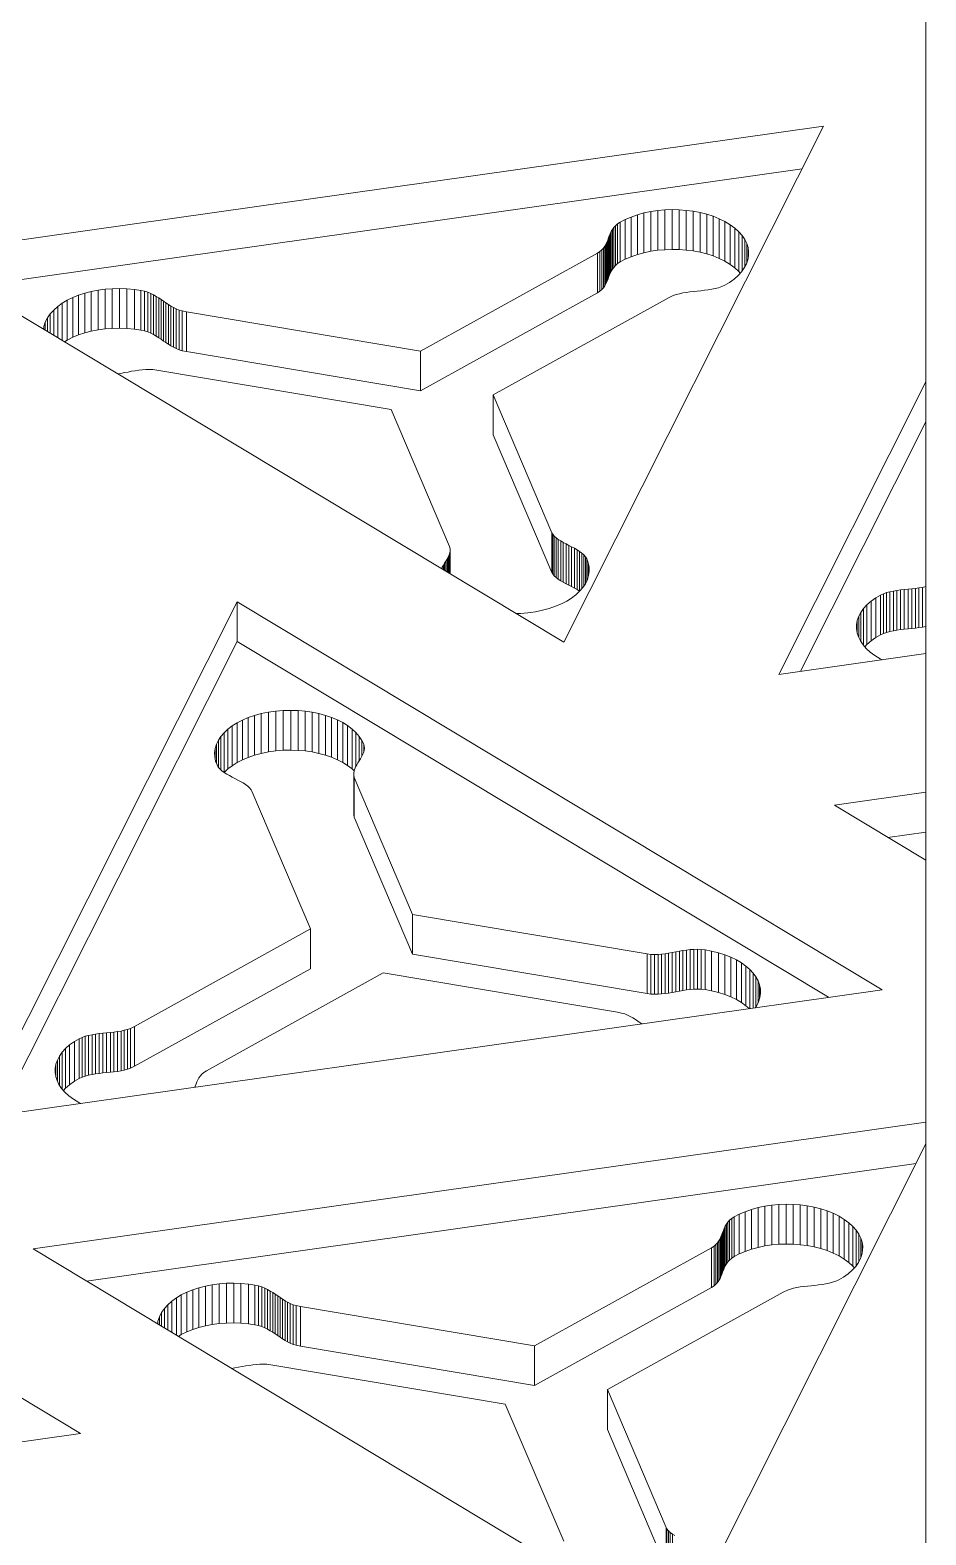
# Model space of a CAD drawing. Header units: inches. Extents: x 4 to 26.1, y 6.7 to 41.9.
# Drawn here: x 15.877 to 17.027, y 18.866 to 20.799 of the extents above; entities that cross this region are included whole.
import ezdxf

# ---------------------------------------------------------------- set-up
doc = ezdxf.new("R2010")
doc.units = ezdxf.units.IN
doc.header["$MEASUREMENT"] = 0
doc.layers.add('rails', color=7, linetype='Continuous', lineweight=35, true_color=0xd4d4d4)

# ---------------------------------------------------------------- blocks, each defined once
blk = doc.blocks.new('A$C382235AA')
at = {"color": 0, "linetype": 'Continuous', "lineweight": 0, "extrusion": (-4.89431e-17, 0.816497, 0.57735)}
for p, q in [((-8.794, 6.7014), (-8.794, 20.992)), ((-10.0868, 14.7762), (-8.9254, 14.9409)), ((-8.9254, 14.9409), (-9.2589, 14.2779)), ((-8.9531, 14.886), (-10.0182, 14.7349)), ((-9.1867, 14.8174), (-9.1803, 14.8207)), ((-9.1803, 14.8207), (-9.1726, 14.824)), ((-9.1803, 14.7697), (-9.1803, 14.8207)), ((-9.1726, 14.824), (-9.1644, 14.8268)), ((-9.1726, 14.773), (-9.1726, 14.824)), ((-9.1644, 14.8268), (-9.156, 14.8292)), ((-9.1644, 14.7758), (-9.1644, 14.8268)), ((-9.156, 14.8292), (-9.1472, 14.831)), ((-9.156, 14.7781), (-9.156, 14.8292)), ((-9.1472, 14.831), (-9.1383, 14.8323)), ((-9.1472, 14.78), (-9.1472, 14.831)), ((-9.1383, 14.8323), (-9.1292, 14.8331)), ((-9.1383, 14.7813), (-9.1383, 14.8323)), ((-9.1292, 14.8331), (-9.12, 14.8335)), ((-9.1292, 14.7821), (-9.1292, 14.8331)), ((-9.12, 14.7824), (-9.12, 14.8335)), ((-9.12, 14.8335), (-9.1109, 14.8333)), ((-9.1109, 14.7823), (-9.1109, 14.8333)), ((-9.1109, 14.8333), (-9.1018, 14.8326)), ((-9.1018, 14.7816), (-9.1018, 14.8326)), ((-9.1018, 14.8326), (-9.0928, 14.8315)), ((-9.0928, 14.7804), (-9.0928, 14.8315)), ((-9.0928, 14.8315), (-9.084, 14.8298)), ((-9.084, 14.7788), (-9.084, 14.8298)), ((-9.084, 14.8298), (-9.0755, 14.8276)), ((-9.0755, 14.7766), (-9.0755, 14.8276)), ((-9.0755, 14.8276), (-9.0673, 14.825)), ((-9.0673, 14.774), (-9.0673, 14.825)), ((-9.0673, 14.825), (-9.0594, 14.8219)), ((-9.0594, 14.7708), (-9.0594, 14.8219)), ((-9.0594, 14.8219), (-9.0521, 14.8182)), ((-9.2005, 14.7999), (-9.1994, 14.8026)), ((-9.1994, 14.8026), (-9.1981, 14.8053)), ((-9.1994, 14.7516), (-9.1994, 14.8026)), ((-9.1981, 14.8053), (-9.1966, 14.8079)), ((-9.1981, 14.7543), (-9.1981, 14.8053)), ((-9.1966, 14.8079), (-9.1947, 14.8105)), ((-9.1966, 14.7569), (-9.1966, 14.8079)), ((-9.1947, 14.8105), (-9.1925, 14.8129)), ((-9.1947, 14.7594), (-9.1947, 14.8105)), ((-9.1925, 14.8129), (-9.1899, 14.8152)), ((-9.1925, 14.7619), (-9.1925, 14.8129)), ((-9.1899, 14.8152), (-9.1867, 14.8174)), ((-9.1899, 14.7642), (-9.1899, 14.8152)), ((-9.1867, 14.7663), (-9.1867, 14.8174)), ((-9.0521, 14.7672), (-9.0521, 14.8182)), ((-9.0521, 14.8182), (-9.0453, 14.8141)), ((-9.0453, 14.7631), (-9.0453, 14.8141)), ((-9.0453, 14.8141), (-9.0393, 14.8097)), ((-9.0393, 14.7587), (-9.0393, 14.8097)), ((-9.0393, 14.8097), (-9.0342, 14.8051)), ((-9.0342, 14.7541), (-9.0342, 14.8051)), ((-9.0342, 14.8051), (-9.03, 14.8002)), ((-9.2101, 14.7819), (-9.208, 14.7842)), ((-9.208, 14.7842), (-9.2063, 14.7866)), ((-9.208, 14.7332), (-9.208, 14.7842)), ((-9.2063, 14.7866), (-9.2048, 14.7892)), ((-9.2063, 14.7356), (-9.2063, 14.7866)), ((-9.2048, 14.7892), (-9.2036, 14.7918)), ((-9.2048, 14.7382), (-9.2048, 14.7892)), ((-9.2036, 14.7918), (-9.2025, 14.7945)), ((-9.2036, 14.7408), (-9.2036, 14.7918)), ((-9.2025, 14.7945), (-9.2015, 14.7972)), ((-9.2025, 14.7435), (-9.2025, 14.7945)), ((-9.2015, 14.7972), (-9.2005, 14.7999)), ((-9.2015, 14.7462), (-9.2015, 14.7972)), ((-9.2005, 14.7489), (-9.2005, 14.7999)), ((-9.1292, 14.7821), (-9.1383, 14.7813)), ((-9.12, 14.7824), (-9.1292, 14.7821)), ((-9.1109, 14.7823), (-9.12, 14.7824)), ((-9.1018, 14.7816), (-9.1109, 14.7823)), ((-9.03, 14.7548), (-9.03, 14.8002)), ((-9.03, 14.8002), (-9.0266, 14.7952)), ((-9.0266, 14.7598), (-9.0266, 14.7952)), ((-9.0266, 14.7952), (-9.0241, 14.7901)), ((-9.0241, 14.765), (-9.0241, 14.7901)), ((-9.0241, 14.7901), (-9.0224, 14.7849)), ((-9.0224, 14.7704), (-9.0224, 14.7849)), ((-9.0224, 14.7849), (-9.0217, 14.7796)), ((-9.2589, 14.2779), (-10.0868, 14.7762)), ((-9.4428, 14.6519), (-9.2158, 14.7776)), ((-9.2158, 14.7776), (-9.2126, 14.7797)), ((-9.2158, 14.7265), (-9.2158, 14.7776)), ((-9.2126, 14.7797), (-9.2101, 14.7819)), ((-9.2126, 14.7287), (-9.2126, 14.7797)), ((-9.2101, 14.7308), (-9.2101, 14.7819)), ((-9.1899, 14.7642), (-9.1925, 14.7619)), ((-9.1867, 14.7663), (-9.1899, 14.7642)), ((-9.1803, 14.7697), (-9.1867, 14.7663)), ((-9.1726, 14.773), (-9.1803, 14.7697)), ((-9.1644, 14.7758), (-9.1726, 14.773)), ((-9.156, 14.7781), (-9.1644, 14.7758)), ((-9.1472, 14.78), (-9.156, 14.7781)), ((-9.1383, 14.7813), (-9.1472, 14.78)), ((-9.0928, 14.7804), (-9.1018, 14.7816)), ((-9.084, 14.7788), (-9.0928, 14.7804)), ((-9.0755, 14.7766), (-9.084, 14.7788)), ((-9.0673, 14.774), (-9.0755, 14.7766)), ((-9.0594, 14.7708), (-9.0673, 14.774)), ((-9.0521, 14.7672), (-9.0594, 14.7708)), ((-9.0453, 14.7631), (-9.0521, 14.7672)), ((-9.0393, 14.7587), (-9.0453, 14.7631)), ((-9.0245, 14.7638), (-9.0272, 14.7587)), ((-9.0227, 14.769), (-9.0245, 14.7638)), ((-9.0217, 14.7743), (-9.0227, 14.769)), ((-9.0217, 14.7796), (-9.0217, 14.7743)), ((-9.2025, 14.7435), (-9.2036, 14.7408)), ((-9.2015, 14.7462), (-9.2025, 14.7435)), ((-9.2005, 14.7489), (-9.2015, 14.7462)), ((-9.1994, 14.7516), (-9.2005, 14.7489)), ((-9.1981, 14.7543), (-9.1994, 14.7516)), ((-9.1966, 14.7569), (-9.1981, 14.7543)), ((-9.1947, 14.7594), (-9.1966, 14.7569)), ((-9.1925, 14.7619), (-9.1947, 14.7594)), ((-9.0403, 14.7444), (-9.0463, 14.7401)), ((-9.035, 14.749), (-9.0403, 14.7444)), ((-9.0342, 14.7541), (-9.0393, 14.7587)), ((-9.0307, 14.7537), (-9.035, 14.749)), ((-9.0323, 14.7519), (-9.0342, 14.7541)), ((-9.0272, 14.7587), (-9.0307, 14.7537)), ((-9.8819, 14.7236), (-9.8739, 14.7262)), ((-9.8739, 14.7262), (-9.8656, 14.7284)), ((-9.8739, 14.6752), (-9.8739, 14.7262)), ((-9.8656, 14.7284), (-9.8569, 14.7301)), ((-9.8656, 14.6774), (-9.8656, 14.7284)), ((-9.8569, 14.7301), (-9.8479, 14.7313)), ((-9.8569, 14.6791), (-9.8569, 14.7301)), ((-9.8479, 14.7313), (-9.8387, 14.732)), ((-9.8479, 14.6803), (-9.8479, 14.7313)), ((-9.8387, 14.732), (-9.8293, 14.7323)), ((-9.8387, 14.681), (-9.8387, 14.732)), ((-9.8293, 14.6812), (-9.8293, 14.7323)), ((-9.8293, 14.7323), (-9.8198, 14.7319)), ((-9.8198, 14.6809), (-9.8198, 14.7319)), ((-9.8198, 14.7319), (-9.8103, 14.731)), ((-9.8103, 14.68), (-9.8103, 14.731)), ((-9.8103, 14.731), (-9.802, 14.7298)), ((-9.802, 14.6788), (-9.802, 14.7298)), ((-9.802, 14.7298), (-9.7974, 14.7288)), ((-9.7974, 14.6777), (-9.7974, 14.7288)), ((-9.7974, 14.7288), (-9.7932, 14.7274)), ((-9.7932, 14.6764), (-9.7932, 14.7274)), ((-9.7932, 14.7274), (-9.7893, 14.7258)), ((-9.7893, 14.6748), (-9.7893, 14.7258)), ((-9.7893, 14.7258), (-9.7857, 14.7241)), ((-9.7857, 14.673), (-9.7857, 14.7241)), ((-9.7857, 14.7241), (-9.7823, 14.7221)), ((-9.2158, 14.7265), (-9.4428, 14.6008)), ((-9.2126, 14.7287), (-9.2158, 14.7265)), ((-9.2101, 14.7308), (-9.2126, 14.7287)), ((-9.208, 14.7332), (-9.2101, 14.7308)), ((-9.2063, 14.7356), (-9.208, 14.7332)), ((-9.2048, 14.7382), (-9.2063, 14.7356)), ((-9.2036, 14.7408), (-9.2048, 14.7382)), ((-9.1146, 14.7245), (-9.1184, 14.7231)), ((-9.1105, 14.7256), (-9.1146, 14.7245)), ((-9.1062, 14.7265), (-9.1105, 14.7256)), ((-9.1018, 14.7273), (-9.1062, 14.7265)), ((-9.0972, 14.7279), (-9.1018, 14.7273)), ((-9.0925, 14.7284), (-9.0972, 14.7279)), ((-9.0878, 14.7289), (-9.0925, 14.7284)), ((-9.083, 14.7293), (-9.0878, 14.7289)), ((-9.0783, 14.7299), (-9.083, 14.7293)), ((-9.0736, 14.7305), (-9.0783, 14.7299)), ((-9.069, 14.7312), (-9.0736, 14.7305)), ((-9.0646, 14.7322), (-9.069, 14.7312)), ((-9.0603, 14.7333), (-9.0646, 14.7322)), ((-9.0562, 14.7348), (-9.0603, 14.7333)), ((-9.0524, 14.7365), (-9.0562, 14.7348)), ((-9.0463, 14.7401), (-9.0524, 14.7365)), ((-9.9139, 14.7046), (-9.9087, 14.7092)), ((-9.9087, 14.7092), (-9.9029, 14.7133)), ((-9.9087, 14.669), (-9.9087, 14.7092)), ((-9.9029, 14.7133), (-9.8965, 14.7172)), ((-9.9029, 14.6655), (-9.9029, 14.7133)), ((-9.8965, 14.7172), (-9.8894, 14.7206)), ((-9.8965, 14.6661), (-9.8965, 14.7172)), ((-9.8894, 14.7206), (-9.8819, 14.7236)), ((-9.8894, 14.6696), (-9.8894, 14.7206)), ((-9.8819, 14.6726), (-9.8819, 14.7236)), ((-9.7823, 14.6711), (-9.7823, 14.7221)), ((-9.7823, 14.7221), (-9.779, 14.7201)), ((-9.779, 14.6691), (-9.779, 14.7201)), ((-9.779, 14.7201), (-9.7759, 14.718)), ((-9.7759, 14.667), (-9.7759, 14.718)), ((-9.7759, 14.718), (-9.7728, 14.7158)), ((-9.7728, 14.6648), (-9.7728, 14.7158)), ((-9.7728, 14.7158), (-9.7697, 14.7137)), ((-9.7697, 14.6627), (-9.7697, 14.7137)), ((-9.7697, 14.7137), (-9.7666, 14.7116)), ((-9.7666, 14.6606), (-9.7666, 14.7116)), ((-9.7666, 14.7116), (-9.7634, 14.7096)), ((-9.7634, 14.6586), (-9.7634, 14.7096)), ((-9.7634, 14.7096), (-9.7601, 14.7078)), ((-9.7601, 14.6567), (-9.7601, 14.7078)), ((-9.7601, 14.7078), (-9.7566, 14.7061)), ((-9.7566, 14.655), (-9.7566, 14.7061)), ((-9.7566, 14.7061), (-9.7529, 14.7046)), ((-9.1236, 14.7207), (-9.3495, 14.5956)), ((-9.1184, 14.7231), (-9.1236, 14.7207)), ((-9.9264, 14.6836), (-9.9247, 14.6891)), ((-9.9247, 14.6891), (-9.9219, 14.6945)), ((-9.9247, 14.6786), (-9.9247, 14.6891)), ((-9.9219, 14.6945), (-9.9183, 14.6997)), ((-9.9219, 14.6769), (-9.9219, 14.6945)), ((-9.9183, 14.6997), (-9.9139, 14.7046)), ((-9.9183, 14.6748), (-9.9183, 14.6997)), ((-9.9139, 14.6721), (-9.9139, 14.7046)), ((-9.7529, 14.6536), (-9.7529, 14.7046)), ((-9.7529, 14.7046), (-9.7489, 14.7034)), ((-9.7489, 14.6524), (-9.7489, 14.7034)), ((-9.7489, 14.7034), (-9.7435, 14.7023)), ((-9.7435, 14.6512), (-9.7435, 14.7023)), ((-9.7435, 14.7023), (-9.4428, 14.6519)), ((-9.927, 14.68), (-9.9264, 14.6836)), ((-9.9264, 14.6797), (-9.9264, 14.6836)), ((-9.8965, 14.6661), (-9.9002, 14.6639)), ((-9.8894, 14.6696), (-9.8965, 14.6661)), ((-9.8819, 14.6726), (-9.8894, 14.6696)), ((-9.8739, 14.6752), (-9.8819, 14.6726)), ((-9.8656, 14.6774), (-9.8739, 14.6752)), ((-9.8569, 14.6791), (-9.8656, 14.6774)), ((-9.8479, 14.6803), (-9.8569, 14.6791)), ((-9.8387, 14.681), (-9.8479, 14.6803)), ((-9.8293, 14.6812), (-9.8387, 14.681)), ((-9.8198, 14.6809), (-9.8293, 14.6812)), ((-9.8103, 14.68), (-9.8198, 14.6809)), ((-9.802, 14.6788), (-9.8103, 14.68)), ((-9.7974, 14.6777), (-9.802, 14.6788)), ((-9.7932, 14.6764), (-9.7974, 14.6777)), ((-9.7893, 14.6748), (-9.7932, 14.6764)), ((-9.7857, 14.673), (-9.7893, 14.6748)), ((-9.7823, 14.6711), (-9.7857, 14.673)), ((-9.779, 14.6691), (-9.7823, 14.6711)), ((-9.7759, 14.667), (-9.779, 14.6691)), ((-9.7728, 14.6648), (-9.7759, 14.667)), ((-9.7697, 14.6627), (-9.7728, 14.6648)), ((-9.7666, 14.6606), (-9.7697, 14.6627)), ((-9.7634, 14.6586), (-9.7666, 14.6606)), ((-9.7601, 14.6567), (-9.7634, 14.6586)), ((-9.7566, 14.655), (-9.7601, 14.6567)), ((-9.7529, 14.6536), (-9.7566, 14.655)), ((-9.7489, 14.6524), (-9.7529, 14.6536)), ((-9.7435, 14.6512), (-9.7489, 14.6524)), ((-9.4428, 14.6008), (-9.7435, 14.6512)), ((-9.4428, 14.6008), (-9.4428, 14.6519)), ((-9.8001, 14.6279), (-9.8047, 14.6274)), ((-9.7956, 14.6283), (-9.8001, 14.6279)), ((-9.7911, 14.6284), (-9.7956, 14.6283)), ((-9.7866, 14.6282), (-9.7911, 14.6284)), ((-9.7816, 14.6275), (-9.7866, 14.6282)), ((-9.4807, 14.577), (-9.7816, 14.6275)), ((-9.8277, 14.6233), (-9.8318, 14.6227)), ((-9.823, 14.6242), (-9.8277, 14.6233)), ((-9.8184, 14.625), (-9.823, 14.6242)), ((-9.8138, 14.6259), (-9.8184, 14.625)), ((-9.8092, 14.6267), (-9.8138, 14.6259)), ((-9.8047, 14.6274), (-9.8092, 14.6267)), ((-8.9828, 14.2368), (-8.794, 14.6122)), ((-9.3495, 14.5445), (-9.3495, 14.5956)), ((-9.3495, 14.5956), (-9.2742, 14.4185)), ((-9.4056, 14.4008), (-9.4807, 14.577)), ((-8.794, 14.5612), (-8.9552, 14.2407)), ((-9.2742, 14.3675), (-9.3495, 14.5445)), ((-9.2742, 14.3675), (-9.2742, 14.4185)), ((-9.2742, 14.4185), (-9.2732, 14.4167)), ((-9.2732, 14.3657), (-9.2732, 14.4167)), ((-9.2732, 14.4167), (-9.2712, 14.4144)), ((-9.405, 14.3979), (-9.4056, 14.4008)), ((-9.405, 14.3953), (-9.405, 14.3979)), ((-9.2712, 14.3633), (-9.2712, 14.4144)), ((-9.2712, 14.4144), (-9.2688, 14.4121)), ((-9.2688, 14.3611), (-9.2688, 14.4121)), ((-9.2688, 14.4121), (-9.266, 14.41)), ((-9.266, 14.359), (-9.266, 14.41)), ((-9.266, 14.41), (-9.2629, 14.4081)), ((-9.2629, 14.357), (-9.2629, 14.4081)), ((-9.2629, 14.4081), (-9.2596, 14.4061)), ((-9.2596, 14.3551), (-9.2596, 14.4061)), ((-9.2596, 14.4061), (-9.2561, 14.4042)), ((-9.2561, 14.3532), (-9.2561, 14.4042)), ((-9.2561, 14.4042), (-9.2525, 14.4024)), ((-9.2525, 14.3513), (-9.2525, 14.4024)), ((-9.2525, 14.4024), (-9.2489, 14.4005)), ((-9.2489, 14.3495), (-9.2489, 14.4005)), ((-9.2489, 14.4005), (-9.2453, 14.3986)), ((-9.2453, 14.3476), (-9.2453, 14.3986)), ((-9.2453, 14.3986), (-9.2419, 14.3966)), ((-9.2419, 14.3456), (-9.2419, 14.3966)), ((-9.2419, 14.3966), (-9.2387, 14.3946)), ((-9.4151, 14.3744), (-9.4136, 14.3771)), ((-9.4136, 14.3771), (-9.412, 14.3797)), ((-9.4136, 14.371), (-9.4136, 14.3771)), ((-9.412, 14.3797), (-9.4104, 14.3823)), ((-9.412, 14.37), (-9.412, 14.3797)), ((-9.4104, 14.3823), (-9.4088, 14.3849)), ((-9.4104, 14.3691), (-9.4104, 14.3823)), ((-9.4088, 14.3849), (-9.4074, 14.3875)), ((-9.4088, 14.3681), (-9.4088, 14.3849)), ((-9.4074, 14.3875), (-9.4063, 14.3901)), ((-9.4074, 14.3673), (-9.4074, 14.3875)), ((-9.4063, 14.3901), (-9.4054, 14.3927)), ((-9.4063, 14.3666), (-9.4063, 14.3901)), ((-9.4054, 14.3927), (-9.405, 14.3953)), ((-9.4054, 14.3661), (-9.4054, 14.3927)), ((-9.405, 14.3658), (-9.405, 14.3953)), ((-9.2387, 14.3435), (-9.2387, 14.3946)), ((-9.2387, 14.3946), (-9.2358, 14.3924)), ((-9.2358, 14.3468), (-9.2358, 14.3924)), ((-9.2358, 14.3924), (-9.2332, 14.3901)), ((-9.2332, 14.3502), (-9.2332, 14.3901)), ((-9.2332, 14.3901), (-9.2311, 14.3876)), ((-9.2311, 14.3535), (-9.2311, 14.3876)), ((-9.2311, 14.3876), (-9.2294, 14.3849)), ((-9.2294, 14.3569), (-9.2294, 14.3849)), ((-9.2294, 14.3849), (-9.2276, 14.38)), ((-9.2276, 14.3619), (-9.2276, 14.38)), ((-9.2276, 14.38), (-9.2265, 14.3745)), ((-9.4161, 14.3725), (-9.4151, 14.3744)), ((-9.4151, 14.3719), (-9.4151, 14.3744)), ((-9.2732, 14.3657), (-9.2742, 14.3675)), ((-9.2712, 14.3633), (-9.2732, 14.3657)), ((-9.2688, 14.3611), (-9.2712, 14.3633)), ((-9.266, 14.359), (-9.2688, 14.3611)), ((-9.2629, 14.357), (-9.266, 14.359)), ((-9.2596, 14.3551), (-9.2629, 14.357)), ((-9.2287, 14.3584), (-9.2312, 14.3532)), ((-9.2271, 14.3636), (-9.2287, 14.3584)), ((-9.2263, 14.369), (-9.2271, 14.3636)), ((-9.2265, 14.3678), (-9.2265, 14.3745)), ((-9.2265, 14.3745), (-9.2263, 14.369)), ((-9.2561, 14.3532), (-9.2596, 14.3551)), ((-9.2525, 14.3513), (-9.2561, 14.3532)), ((-9.2489, 14.3495), (-9.2525, 14.3513)), ((-9.2434, 14.339), (-9.249, 14.3348)), ((-9.2453, 14.3476), (-9.2489, 14.3495)), ((-9.2419, 14.3456), (-9.2453, 14.3476)), ((-9.2386, 14.3435), (-9.2434, 14.339)), ((-9.2387, 14.3435), (-9.2419, 14.3456)), ((-9.2386, 14.3435), (-9.2387, 14.3435)), ((-9.2345, 14.3483), (-9.2386, 14.3435)), ((-9.2312, 14.3532), (-9.2345, 14.3483)), ((-8.8585, 14.335), (-8.8524, 14.3386)), ((-8.8524, 14.3386), (-8.8486, 14.3403)), ((-8.8524, 14.2875), (-8.8524, 14.3386)), ((-8.8486, 14.3403), (-8.8445, 14.3417)), ((-8.8486, 14.2893), (-8.8486, 14.3403)), ((-8.8445, 14.3417), (-8.8402, 14.3429)), ((-8.8445, 14.2907), (-8.8445, 14.3417)), ((-8.8402, 14.3429), (-8.8358, 14.3438)), ((-8.8402, 14.2919), (-8.8402, 14.3429)), ((-8.8358, 14.3438), (-8.8312, 14.3446)), ((-8.8358, 14.2928), (-8.8358, 14.3438)), ((-8.8312, 14.3446), (-8.8265, 14.3452)), ((-8.8312, 14.2936), (-8.8312, 14.3446)), ((-8.8265, 14.3452), (-8.8218, 14.3457)), ((-8.8265, 14.2942), (-8.8265, 14.3452)), ((-8.8218, 14.3457), (-8.817, 14.3462)), ((-8.8218, 14.2947), (-8.8218, 14.3457)), ((-8.817, 14.3462), (-8.8123, 14.3467)), ((-8.817, 14.2952), (-8.817, 14.3462)), ((-8.8123, 14.3467), (-8.8076, 14.3472)), ((-8.8123, 14.2957), (-8.8123, 14.3467)), ((-8.8076, 14.3472), (-8.803, 14.3478)), ((-8.8076, 14.2962), (-8.8076, 14.3472)), ((-8.803, 14.3478), (-8.7986, 14.3485)), ((-8.803, 14.2968), (-8.803, 14.3478)), ((-8.7986, 14.3485), (-8.7943, 14.3494)), ((-8.7986, 14.2975), (-8.7986, 14.3485)), ((-8.7943, 14.3494), (-8.794, 14.3495)), ((-8.7943, 14.2984), (-8.7943, 14.3494)), ((-10.0117, 13.667), (-9.6782, 14.3301)), ((-9.6782, 14.279), (-9.6782, 14.3301)), ((-9.6782, 14.3301), (-8.8504, 13.8318)), ((-9.2863, 14.319), (-9.2954, 14.3172)), ((-9.2777, 14.3214), (-9.2863, 14.319)), ((-9.2696, 14.3242), (-9.2777, 14.3214)), ((-9.2621, 14.3273), (-9.2696, 14.3242)), ((-9.2552, 14.3309), (-9.2621, 14.3273)), ((-9.249, 14.3348), (-9.2552, 14.3309)), ((-8.8776, 14.3164), (-8.8741, 14.3213)), ((-8.8741, 14.3213), (-8.8698, 14.3261)), ((-8.8741, 14.274), (-8.8741, 14.3213)), ((-8.8698, 14.3261), (-8.8645, 14.3307)), ((-8.8698, 14.2751), (-8.8698, 14.3261)), ((-8.8645, 14.3307), (-8.8585, 14.335)), ((-8.8645, 14.2797), (-8.8645, 14.3307)), ((-8.8585, 14.284), (-8.8585, 14.335)), ((-9.3146, 14.315), (-9.3204, 14.3149)), ((-9.305, 14.3158), (-9.3146, 14.315)), ((-9.2954, 14.3172), (-9.305, 14.3158)), ((-8.8831, 14.3008), (-8.8821, 14.306)), ((-8.8831, 14.2949), (-8.8831, 14.3008)), ((-8.8831, 14.2955), (-8.8831, 14.3008)), ((-8.8821, 14.306), (-8.8803, 14.3113)), ((-8.8821, 14.2894), (-8.8821, 14.306)), ((-8.8803, 14.3113), (-8.8776, 14.3164)), ((-8.8803, 14.2841), (-8.8803, 14.3113)), ((-8.8776, 14.279), (-8.8776, 14.3164)), ((-8.8824, 14.2902), (-8.8831, 14.2955)), ((-8.8807, 14.285), (-8.8824, 14.2902)), ((-8.8782, 14.2798), (-8.8807, 14.285)), ((-8.8748, 14.2748), (-8.8782, 14.2798)), ((-8.8645, 14.2797), (-8.8698, 14.2751)), ((-8.8585, 14.284), (-8.8645, 14.2797)), ((-8.8524, 14.2875), (-8.8585, 14.284)), ((-8.8486, 14.2893), (-8.8524, 14.2875)), ((-8.8445, 14.2907), (-8.8486, 14.2893)), ((-8.8402, 14.2919), (-8.8445, 14.2907)), ((-8.8358, 14.2928), (-8.8402, 14.2919)), ((-8.8312, 14.2936), (-8.8358, 14.2928)), ((-8.8265, 14.2942), (-8.8312, 14.2936)), ((-8.8218, 14.2947), (-8.8265, 14.2942)), ((-8.817, 14.2952), (-8.8218, 14.2947)), ((-8.8123, 14.2957), (-8.817, 14.2952)), ((-8.8076, 14.2962), (-8.8123, 14.2957)), ((-8.803, 14.2968), (-8.8076, 14.2962)), ((-8.7986, 14.2975), (-8.803, 14.2968)), ((-8.7943, 14.2984), (-8.7986, 14.2975)), ((-8.794, 14.2985), (-8.7943, 14.2984)), ((-9.6782, 14.279), (-9.9841, 13.671)), ((-8.919, 13.8221), (-9.6782, 14.279)), ((-8.794, 14.2636), (-8.9828, 14.2368)), ((-8.8706, 14.27), (-8.8748, 14.2748)), ((-8.8698, 14.2751), (-8.8725, 14.2721)), ((-8.8655, 14.2653), (-8.8706, 14.27)), ((-8.8595, 14.2609), (-8.8655, 14.2653)), ((-8.8527, 14.2568), (-8.8595, 14.2609)), ((-8.8503, 14.2556), (-8.8527, 14.2568)), ((-9.664, 14.1812), (-9.656, 14.184)), ((-9.656, 14.184), (-9.6474, 14.1863)), ((-9.656, 14.1329), (-9.656, 14.184)), ((-9.6474, 14.1863), (-9.6382, 14.1882)), ((-9.6474, 14.1353), (-9.6474, 14.1863)), ((-9.6382, 14.1882), (-9.6287, 14.1895)), ((-9.6382, 14.1371), (-9.6382, 14.1882)), ((-9.6287, 14.1895), (-9.6191, 14.1903)), ((-9.6287, 14.1385), (-9.6287, 14.1895)), ((-9.6191, 14.1903), (-9.6096, 14.1905)), ((-9.6191, 14.1393), (-9.6191, 14.1903)), ((-9.6096, 14.1395), (-9.6096, 14.1905)), ((-9.6096, 14.1905), (-9.6002, 14.1902)), ((-9.6002, 14.1392), (-9.6002, 14.1902)), ((-9.6002, 14.1902), (-9.591, 14.1894)), ((-9.591, 14.1384), (-9.591, 14.1894)), ((-9.591, 14.1894), (-9.582, 14.1881)), ((-9.582, 14.1371), (-9.582, 14.1881)), ((-9.582, 14.1881), (-9.5734, 14.1863)), ((-9.5734, 14.1353), (-9.5734, 14.1863)), ((-9.5734, 14.1863), (-9.5651, 14.1841)), ((-9.5651, 14.133), (-9.5651, 14.1841)), ((-9.5651, 14.1841), (-9.5572, 14.1814)), ((-9.695, 14.1618), (-9.6902, 14.1663)), ((-9.6902, 14.1663), (-9.6847, 14.1705)), ((-9.6902, 14.1153), (-9.6902, 14.1663)), ((-9.6847, 14.1705), (-9.6784, 14.1744)), ((-9.6847, 14.1195), (-9.6847, 14.1705)), ((-9.6784, 14.1744), (-9.6715, 14.178)), ((-9.6784, 14.1234), (-9.6784, 14.1744)), ((-9.6715, 14.178), (-9.664, 14.1812)), ((-9.6715, 14.127), (-9.6715, 14.178)), ((-9.664, 14.1301), (-9.664, 14.1812)), ((-9.5572, 14.1303), (-9.5572, 14.1814)), ((-9.5572, 14.1814), (-9.5497, 14.1783)), ((-9.5497, 14.1272), (-9.5497, 14.1783)), ((-9.5497, 14.1783), (-9.5428, 14.1748)), ((-9.5428, 14.1237), (-9.5428, 14.1748)), ((-9.5428, 14.1748), (-9.5365, 14.1709)), ((-9.5365, 14.1198), (-9.5365, 14.1709)), ((-9.5365, 14.1709), (-9.5308, 14.1666)), ((-9.5308, 14.1156), (-9.5308, 14.1666)), ((-9.5308, 14.1666), (-9.5258, 14.162)), ((-9.7066, 14.1417), (-9.7049, 14.147)), ((-9.7049, 14.147), (-9.7024, 14.1521)), ((-9.7049, 14.1223), (-9.7049, 14.147)), ((-9.7024, 14.1521), (-9.6991, 14.1571)), ((-9.7024, 14.1176), (-9.7024, 14.1521)), ((-9.6991, 14.1571), (-9.695, 14.1618)), ((-9.6991, 14.1141), (-9.6991, 14.1571)), ((-9.695, 14.1108), (-9.695, 14.1618)), ((-9.5258, 14.1185), (-9.5258, 14.162)), ((-9.5258, 14.162), (-9.5216, 14.1571)), ((-9.5216, 14.1257), (-9.5216, 14.1571)), ((-9.5216, 14.1571), (-9.5182, 14.1519)), ((-9.5182, 14.1316), (-9.5182, 14.1519)), ((-9.5182, 14.1519), (-9.5159, 14.1472)), ((-9.5159, 14.137), (-9.5159, 14.1472)), ((-9.5159, 14.1472), (-9.5151, 14.1444)), ((-9.5151, 14.1404), (-9.5151, 14.1444)), ((-9.5151, 14.1444), (-9.515, 14.1416)), ((-9.7073, 14.1363), (-9.7066, 14.1417)), ((-9.7071, 14.1308), (-9.7073, 14.1363)), ((-9.706, 14.1253), (-9.7071, 14.1308)), ((-9.7066, 14.128), (-9.7066, 14.1417)), ((-9.7042, 14.1204), (-9.706, 14.1253)), ((-9.6715, 14.127), (-9.6784, 14.1234)), ((-9.664, 14.1301), (-9.6715, 14.127)), ((-9.656, 14.1329), (-9.664, 14.1301)), ((-9.6474, 14.1353), (-9.656, 14.1329)), ((-9.6382, 14.1371), (-9.6474, 14.1353)), ((-9.6287, 14.1385), (-9.6382, 14.1371)), ((-9.6191, 14.1393), (-9.6287, 14.1385)), ((-9.6096, 14.1395), (-9.6191, 14.1393)), ((-9.6002, 14.1392), (-9.6096, 14.1395)), ((-9.591, 14.1384), (-9.6002, 14.1392)), ((-9.582, 14.1371), (-9.591, 14.1384)), ((-9.5734, 14.1353), (-9.582, 14.1371)), ((-9.5651, 14.133), (-9.5734, 14.1353)), ((-9.5572, 14.1303), (-9.5651, 14.133)), ((-9.5497, 14.1272), (-9.5572, 14.1303)), ((-9.5428, 14.1237), (-9.5497, 14.1272)), ((-9.5216, 14.1257), (-9.5233, 14.123)), ((-9.52, 14.1283), (-9.5216, 14.1257)), ((-9.5185, 14.1309), (-9.52, 14.1283)), ((-9.5172, 14.1335), (-9.5185, 14.1309)), ((-9.5161, 14.1362), (-9.5172, 14.1335)), ((-9.5153, 14.1389), (-9.5161, 14.1362)), ((-9.515, 14.1416), (-9.5153, 14.1389)), ((-9.7026, 14.1177), (-9.7042, 14.1204)), ((-9.7004, 14.1153), (-9.7026, 14.1177)), ((-9.6979, 14.113), (-9.7004, 14.1153)), ((-9.695, 14.1108), (-9.6979, 14.113)), ((-9.6902, 14.1153), (-9.695, 14.1108)), ((-9.6917, 14.1087), (-9.695, 14.1108)), ((-9.6883, 14.1067), (-9.6917, 14.1087)), ((-9.6847, 14.1195), (-9.6902, 14.1153)), ((-9.6848, 14.1048), (-9.6883, 14.1067)), ((-9.6784, 14.1234), (-9.6847, 14.1195)), ((-9.5365, 14.1198), (-9.5428, 14.1237)), ((-9.5308, 14.1156), (-9.5365, 14.1198)), ((-9.5281, 14.1131), (-9.5308, 14.1156)), ((-9.5282, 14.1127), (-9.5287, 14.11)), ((-9.5287, 14.059), (-9.5287, 14.11)), ((-9.5287, 14.11), (-9.5287, 14.1074)), ((-9.5287, 14.0564), (-9.5287, 14.1074)), ((-9.5287, 14.1074), (-9.528, 14.1045)), ((-9.5274, 14.1153), (-9.5282, 14.1127)), ((-9.5262, 14.1179), (-9.5274, 14.1153)), ((-9.5248, 14.1205), (-9.5262, 14.1179)), ((-9.5233, 14.123), (-9.5248, 14.1205)), ((-9.6812, 14.103), (-9.6848, 14.1048)), ((-9.6776, 14.1011), (-9.6812, 14.103)), ((-9.6741, 14.0992), (-9.6776, 14.1011)), ((-9.6707, 14.0973), (-9.6741, 14.0992)), ((-9.6676, 14.0953), (-9.6707, 14.0973)), ((-9.6648, 14.0932), (-9.6676, 14.0953)), ((-9.6624, 14.091), (-9.6648, 14.0932)), ((-9.6605, 14.0886), (-9.6624, 14.091)), ((-9.6595, 14.0868), (-9.6605, 14.0886)), ((-9.5842, 13.9098), (-9.6595, 14.0868)), ((-9.528, 14.0535), (-9.528, 14.1045)), ((-9.528, 14.1045), (-9.453, 13.9283)), ((-8.9115, 14.0687), (-8.794, 14.0854)), ((-8.794, 13.998), (-8.9115, 14.0687)), ((-9.5287, 14.0564), (-9.5287, 14.059)), ((-9.528, 14.0535), (-9.5287, 14.0564)), ((-9.453, 13.8773), (-9.528, 14.0535)), ((-8.794, 14.0343), (-8.8428, 14.0274)), ((-9.453, 13.8773), (-9.453, 13.9283)), ((-9.453, 13.9283), (-9.152, 13.8778)), ((-9.8101, 13.7847), (-9.5842, 13.9098)), ((-9.5842, 13.8587), (-9.5842, 13.9098)), ((-9.152, 13.8268), (-9.453, 13.8773)), ((-9.152, 13.8268), (-9.152, 13.8778)), ((-9.152, 13.8778), (-9.147, 13.8772)), ((-9.147, 13.8261), (-9.147, 13.8772)), ((-9.147, 13.8772), (-9.1425, 13.877)), ((-9.1425, 13.877), (-9.138, 13.8771)), ((-9.1425, 13.8259), (-9.1425, 13.877)), ((-9.138, 13.8771), (-9.1335, 13.8774)), ((-9.138, 13.826), (-9.138, 13.8771)), ((-9.1335, 13.8774), (-9.129, 13.8779)), ((-9.1335, 13.8264), (-9.1335, 13.8774)), ((-9.129, 13.8779), (-9.1244, 13.8786)), ((-9.129, 13.8269), (-9.129, 13.8779)), ((-9.1244, 13.8786), (-9.1198, 13.8795)), ((-9.1244, 13.8276), (-9.1244, 13.8786)), ((-9.1198, 13.8795), (-9.1152, 13.8803)), ((-9.1198, 13.8284), (-9.1198, 13.8795)), ((-9.1152, 13.8803), (-9.1106, 13.8812)), ((-9.1152, 13.8293), (-9.1152, 13.8803)), ((-9.1106, 13.8812), (-9.106, 13.882)), ((-9.1106, 13.8301), (-9.1106, 13.8812)), ((-9.106, 13.882), (-9.1013, 13.8827)), ((-9.106, 13.831), (-9.106, 13.882)), ((-9.1013, 13.8827), (-9.0966, 13.8833)), ((-9.1013, 13.8317), (-9.1013, 13.8827)), ((-9.0966, 13.8833), (-9.0919, 13.8836)), ((-9.0966, 13.8322), (-9.0966, 13.8833)), ((-9.0919, 13.8836), (-9.0872, 13.8838)), ((-9.0919, 13.8326), (-9.0919, 13.8836)), ((-9.0872, 13.8327), (-9.0872, 13.8838)), ((-9.0872, 13.8838), (-9.0824, 13.8836)), ((-9.0824, 13.8326), (-9.0824, 13.8836)), ((-9.0824, 13.8836), (-9.0776, 13.8831)), ((-9.0776, 13.832), (-9.0776, 13.8831)), ((-9.0776, 13.8831), (-9.0694, 13.8815)), ((-9.0694, 13.8305), (-9.0694, 13.8815)), ((-9.0694, 13.8815), (-9.0605, 13.8793)), ((-9.0605, 13.8283), (-9.0605, 13.8793)), ((-9.0605, 13.8793), (-9.0522, 13.8767)), ((-9.0522, 13.8257), (-9.0522, 13.8767)), ((-9.0522, 13.8767), (-9.0445, 13.8736)), ((-9.5842, 13.8587), (-9.8101, 13.7336)), ((-9.0445, 13.8226), (-9.0445, 13.8736)), ((-9.0445, 13.8736), (-9.0374, 13.8702)), ((-9.0374, 13.8191), (-9.0374, 13.8702)), ((-9.0374, 13.8702), (-9.031, 13.8663)), ((-9.031, 13.8153), (-9.031, 13.8663)), ((-9.031, 13.8663), (-9.0252, 13.8622)), ((-9.0252, 13.8112), (-9.0252, 13.8622)), ((-9.0252, 13.8622), (-9.0201, 13.8578)), ((-9.0201, 13.8077), (-9.0201, 13.8578)), ((-9.0201, 13.8578), (-9.0158, 13.8531)), ((-9.4908, 13.8535), (-9.7178, 13.7278)), ((-9.1902, 13.8031), (-9.4908, 13.8535)), ((-9.0158, 13.8083), (-9.0158, 13.8531)), ((-9.0158, 13.8531), (-9.0122, 13.8483)), ((-9.0122, 13.8101), (-9.0122, 13.8483)), ((-9.0122, 13.8483), (-9.0095, 13.8432)), ((-9.0095, 13.8152), (-9.0095, 13.8432)), ((-9.0095, 13.8432), (-9.0076, 13.838)), ((-9.0076, 13.8206), (-9.0076, 13.838)), ((-9.0076, 13.838), (-9.0066, 13.8326)), ((-8.8504, 13.8318), (-10.0117, 13.667)), ((-9.147, 13.8261), (-9.152, 13.8268)), ((-9.1425, 13.8259), (-9.147, 13.8261)), ((-9.138, 13.826), (-9.1425, 13.8259)), ((-9.1335, 13.8264), (-9.138, 13.826)), ((-9.129, 13.8269), (-9.1335, 13.8264)), ((-9.1244, 13.8276), (-9.129, 13.8269)), ((-9.1198, 13.8284), (-9.1244, 13.8276)), ((-9.1152, 13.8293), (-9.1198, 13.8284)), ((-9.1106, 13.8301), (-9.1152, 13.8293)), ((-9.106, 13.831), (-9.1106, 13.8301)), ((-9.1013, 13.8317), (-9.106, 13.831)), ((-9.0966, 13.8322), (-9.1013, 13.8317)), ((-9.0919, 13.8326), (-9.0966, 13.8322)), ((-9.0872, 13.8327), (-9.0919, 13.8326)), ((-9.0824, 13.8326), (-9.0872, 13.8327)), ((-9.0776, 13.832), (-9.0824, 13.8326)), ((-9.0694, 13.8305), (-9.0776, 13.832)), ((-9.0605, 13.8283), (-9.0694, 13.8305)), ((-9.0522, 13.8257), (-9.0605, 13.8283)), ((-9.0445, 13.8226), (-9.0522, 13.8257)), ((-9.0374, 13.8191), (-9.0445, 13.8226)), ((-9.031, 13.8153), (-9.0374, 13.8191)), ((-9.009, 13.8162), (-9.0117, 13.8108)), ((-9.0072, 13.8217), (-9.009, 13.8162)), ((-9.0064, 13.8272), (-9.0072, 13.8217)), ((-9.0066, 13.8263), (-9.0066, 13.8326)), ((-9.0066, 13.8326), (-9.0064, 13.8272)), ((-9.1848, 13.8019), (-9.1902, 13.8031)), ((-9.1808, 13.8007), (-9.1848, 13.8019)), ((-9.1771, 13.7993), (-9.1808, 13.8007)), ((-9.1736, 13.7976), (-9.1771, 13.7993)), ((-9.1703, 13.7957), (-9.1736, 13.7976)), ((-9.0252, 13.8112), (-9.031, 13.8153)), ((-9.021, 13.8076), (-9.0252, 13.8112)), ((-9.0117, 13.8108), (-9.0132, 13.8087)), ((-9.8411, 13.7769), (-9.8365, 13.7775)), ((-9.8365, 13.7775), (-9.8319, 13.7781)), ((-9.8365, 13.7264), (-9.8365, 13.7775)), ((-9.8319, 13.7781), (-9.8274, 13.7788)), ((-9.8319, 13.727), (-9.8319, 13.7781)), ((-9.8274, 13.7788), (-9.8232, 13.7797)), ((-9.8274, 13.7278), (-9.8274, 13.7788)), ((-9.8232, 13.7797), (-9.8191, 13.7808)), ((-9.8232, 13.7287), (-9.8232, 13.7797)), ((-9.8191, 13.7808), (-9.8153, 13.7822)), ((-9.8191, 13.7298), (-9.8191, 13.7808)), ((-9.8153, 13.7822), (-9.8101, 13.7847)), ((-9.8153, 13.7312), (-9.8153, 13.7822)), ((-9.8101, 13.7336), (-9.8101, 13.7847)), ((-9.1671, 13.7937), (-9.1703, 13.7957)), ((-9.164, 13.7916), (-9.1671, 13.7937)), ((-9.1609, 13.7895), (-9.164, 13.7916)), ((-9.1588, 13.788), (-9.1609, 13.7895)), ((-10.7071, 13.7603), (-9.8793, 13.262)), ((-9.8986, 13.7564), (-9.8934, 13.761)), ((-9.8934, 13.761), (-9.8873, 13.7653)), ((-9.8934, 13.7099), (-9.8934, 13.761)), ((-9.8873, 13.7653), (-9.8813, 13.7688)), ((-9.8873, 13.7142), (-9.8873, 13.7653)), ((-9.8813, 13.7688), (-9.8774, 13.7706)), ((-9.8813, 13.7178), (-9.8813, 13.7688)), ((-9.8774, 13.7706), (-9.8734, 13.772)), ((-9.8774, 13.7195), (-9.8774, 13.7706)), ((-9.8734, 13.772), (-9.8691, 13.7732)), ((-9.8734, 13.721), (-9.8734, 13.772)), ((-9.8691, 13.7732), (-9.8646, 13.7741)), ((-9.8691, 13.7221), (-9.8691, 13.7732)), ((-9.8646, 13.7741), (-9.86, 13.7749)), ((-9.8646, 13.7231), (-9.8646, 13.7741)), ((-9.86, 13.7749), (-9.8553, 13.7755)), ((-9.86, 13.7238), (-9.86, 13.7749)), ((-9.8553, 13.7755), (-9.8506, 13.776)), ((-9.8553, 13.7244), (-9.8553, 13.7755)), ((-9.8506, 13.776), (-9.8459, 13.7765)), ((-9.8506, 13.725), (-9.8506, 13.776)), ((-9.8459, 13.7765), (-9.8411, 13.7769)), ((-9.8459, 13.7254), (-9.8459, 13.7765)), ((-9.8411, 13.7259), (-9.8411, 13.7769)), ((-9.911, 13.7363), (-9.9091, 13.7415)), ((-9.9091, 13.7415), (-9.9065, 13.7466)), ((-9.9091, 13.7144), (-9.9091, 13.7415)), ((-9.9065, 13.7466), (-9.903, 13.7516)), ((-9.9065, 13.7092), (-9.9065, 13.7466)), ((-9.903, 13.7516), (-9.8986, 13.7564)), ((-9.903, 13.7043), (-9.903, 13.7516)), ((-9.8986, 13.7053), (-9.8986, 13.7564)), ((-9.912, 13.7257), (-9.9119, 13.731)), ((-9.9112, 13.7205), (-9.912, 13.7257)), ((-9.9119, 13.731), (-9.911, 13.7363)), ((-9.9119, 13.7252), (-9.9119, 13.731)), ((-9.9096, 13.7152), (-9.9112, 13.7205)), ((-9.911, 13.7197), (-9.911, 13.7363)), ((-9.8774, 13.7195), (-9.8813, 13.7178)), ((-9.8734, 13.721), (-9.8774, 13.7195)), ((-9.8691, 13.7221), (-9.8734, 13.721)), ((-9.8646, 13.7231), (-9.8691, 13.7221)), ((-9.86, 13.7238), (-9.8646, 13.7231)), ((-9.8553, 13.7244), (-9.86, 13.7238)), ((-9.8506, 13.725), (-9.8553, 13.7244)), ((-9.8459, 13.7254), (-9.8506, 13.725)), ((-9.8411, 13.7259), (-9.8459, 13.7254)), ((-9.8365, 13.7264), (-9.8411, 13.7259)), ((-9.8319, 13.727), (-9.8365, 13.7264)), ((-9.8274, 13.7278), (-9.8319, 13.727)), ((-9.8232, 13.7287), (-9.8274, 13.7278)), ((-9.8191, 13.7298), (-9.8232, 13.7287)), ((-9.8153, 13.7312), (-9.8191, 13.7298)), ((-9.8101, 13.7336), (-9.8153, 13.7312)), ((-9.7256, 13.7211), (-9.7274, 13.7187)), ((-9.7236, 13.7235), (-9.7256, 13.7211)), ((-9.721, 13.7256), (-9.7236, 13.7235)), ((-9.7178, 13.7278), (-9.721, 13.7256)), ((-9.9071, 13.7101), (-9.9096, 13.7152)), ((-9.9037, 13.7051), (-9.9071, 13.7101)), ((-9.8995, 13.7002), (-9.9037, 13.7051)), ((-9.8986, 13.7053), (-9.9013, 13.7024)), ((-9.8944, 13.6956), (-9.8995, 13.7002)), ((-9.8934, 13.7099), (-9.8986, 13.7053)), ((-9.8873, 13.7142), (-9.8934, 13.7099)), ((-9.8813, 13.7178), (-9.8873, 13.7142)), ((-9.7321, 13.7081), (-9.7327, 13.7066)), ((-9.7311, 13.7108), (-9.7321, 13.7081)), ((-9.73, 13.7135), (-9.7311, 13.7108)), ((-9.7288, 13.7161), (-9.73, 13.7135)), ((-9.7274, 13.7187), (-9.7288, 13.7161)), ((-9.8884, 13.6912), (-9.8944, 13.6956)), ((-9.8816, 13.6871), (-9.8884, 13.6912)), ((-9.8791, 13.6859), (-9.8816, 13.6871)), ((-9.9404, 13.4989), (-8.794, 13.6616)), ((-8.794, 13.6339), (-9.1125, 13.0007)), ((-8.8067, 13.6087), (-9.8717, 13.4576)), ((-9.0338, 13.5435), (-9.0261, 13.5468)), ((-9.0261, 13.5468), (-9.018, 13.5496)), ((-9.0261, 13.4958), (-9.0261, 13.5468)), ((-9.018, 13.5496), (-9.0095, 13.552)), ((-9.018, 13.4986), (-9.018, 13.5496)), ((-9.0095, 13.552), (-9.0007, 13.5538)), ((-9.0095, 13.5009), (-9.0095, 13.552)), ((-9.0007, 13.5538), (-8.9918, 13.5551)), ((-9.0007, 13.5028), (-9.0007, 13.5538)), ((-8.9918, 13.5551), (-8.9827, 13.5559)), ((-8.9918, 13.5041), (-8.9918, 13.5551)), ((-8.9827, 13.5559), (-8.9736, 13.5563)), ((-8.9827, 13.5049), (-8.9827, 13.5559)), ((-8.9736, 13.5052), (-8.9736, 13.5563)), ((-8.9736, 13.5563), (-8.9644, 13.5561)), ((-8.9644, 13.5051), (-8.9644, 13.5561)), ((-8.9644, 13.5561), (-8.9553, 13.5554)), ((-8.9553, 13.5044), (-8.9553, 13.5554)), ((-8.9553, 13.5554), (-8.9463, 13.5543)), ((-8.9463, 13.5032), (-8.9463, 13.5543)), ((-8.9463, 13.5543), (-8.9375, 13.5526)), ((-8.9375, 13.5016), (-8.9375, 13.5526)), ((-8.9375, 13.5526), (-8.929, 13.5504)), ((-8.929, 13.4994), (-8.929, 13.5504)), ((-8.929, 13.5504), (-8.9208, 13.5478)), ((-8.9208, 13.4968), (-8.9208, 13.5478)), ((-8.9208, 13.5478), (-8.913, 13.5447)), ((-9.0529, 13.5254), (-9.0516, 13.5281)), ((-9.0516, 13.5281), (-9.0501, 13.5307)), ((-9.0516, 13.4771), (-9.0516, 13.5281)), ((-9.0501, 13.5307), (-9.0483, 13.5333)), ((-9.0501, 13.4797), (-9.0501, 13.5307)), ((-9.0483, 13.5333), (-9.0461, 13.5357)), ((-9.0483, 13.4822), (-9.0483, 13.5333)), ((-9.0461, 13.5357), (-9.0434, 13.538)), ((-9.0461, 13.4847), (-9.0461, 13.5357)), ((-9.0434, 13.538), (-9.0402, 13.5402)), ((-9.0434, 13.487), (-9.0434, 13.538)), ((-9.0402, 13.5402), (-9.0338, 13.5435)), ((-9.0402, 13.4891), (-9.0402, 13.5402)), ((-9.0338, 13.4925), (-9.0338, 13.5435)), ((-8.913, 13.4936), (-8.913, 13.5447)), ((-8.913, 13.5447), (-8.9056, 13.541)), ((-8.9056, 13.49), (-8.9056, 13.541)), ((-8.9056, 13.541), (-8.8988, 13.5369)), ((-8.8988, 13.4859), (-8.8988, 13.5369)), ((-8.8988, 13.5369), (-8.8928, 13.5325)), ((-8.8928, 13.4815), (-8.8928, 13.5325)), ((-8.8928, 13.5325), (-8.8877, 13.5279)), ((-8.8877, 13.4769), (-8.8877, 13.5279)), ((-8.8877, 13.5279), (-8.8835, 13.523)), ((-9.0636, 13.5047), (-9.0615, 13.507)), ((-9.0615, 13.507), (-9.0598, 13.5094)), ((-9.0615, 13.456), (-9.0615, 13.507)), ((-9.0598, 13.5094), (-9.0584, 13.512)), ((-9.0598, 13.4584), (-9.0598, 13.5094)), ((-9.0584, 13.512), (-9.0572, 13.5146)), ((-9.0584, 13.461), (-9.0584, 13.512)), ((-9.0572, 13.5146), (-9.0561, 13.5173)), ((-9.0572, 13.4636), (-9.0572, 13.5146)), ((-9.0561, 13.5173), (-9.055, 13.52)), ((-9.0561, 13.4663), (-9.0561, 13.5173)), ((-9.055, 13.52), (-9.054, 13.5227)), ((-9.055, 13.469), (-9.055, 13.52)), ((-9.054, 13.5227), (-9.0529, 13.5254)), ((-9.054, 13.4717), (-9.054, 13.5227)), ((-9.0529, 13.4744), (-9.0529, 13.5254)), ((-8.8835, 13.4776), (-8.8835, 13.523)), ((-8.8835, 13.523), (-8.8801, 13.518)), ((-8.8801, 13.4826), (-8.8801, 13.518)), ((-8.8801, 13.518), (-8.8776, 13.5129)), ((-8.8776, 13.4878), (-8.8776, 13.5129)), ((-8.8776, 13.5129), (-8.876, 13.5077)), ((-8.876, 13.4932), (-8.876, 13.5077)), ((-8.876, 13.5077), (-8.8752, 13.5024)), ((-9.1125, 13.0007), (-9.9404, 13.4989)), ((-9.2964, 13.3747), (-9.0694, 13.5003)), ((-9.0694, 13.5003), (-9.0661, 13.5025)), ((-9.0694, 13.4493), (-9.0694, 13.5003)), ((-9.0661, 13.5025), (-9.0636, 13.5047)), ((-9.0661, 13.4515), (-9.0661, 13.5025)), ((-9.0636, 13.4536), (-9.0636, 13.5047)), ((-9.0402, 13.4891), (-9.0434, 13.487)), ((-9.0338, 13.4925), (-9.0402, 13.4891)), ((-9.0261, 13.4958), (-9.0338, 13.4925)), ((-9.018, 13.4986), (-9.0261, 13.4958)), ((-9.0095, 13.5009), (-9.018, 13.4986)), ((-9.0007, 13.5028), (-9.0095, 13.5009)), ((-8.9918, 13.5041), (-9.0007, 13.5028)), ((-8.9827, 13.5049), (-8.9918, 13.5041)), ((-8.9736, 13.5052), (-8.9827, 13.5049)), ((-8.9644, 13.5051), (-8.9736, 13.5052)), ((-8.9553, 13.5044), (-8.9644, 13.5051)), ((-8.9463, 13.5032), (-8.9553, 13.5044)), ((-8.9375, 13.5016), (-8.9463, 13.5032)), ((-8.929, 13.4994), (-8.9375, 13.5016)), ((-8.9208, 13.4968), (-8.929, 13.4994)), ((-8.913, 13.4936), (-8.9208, 13.4968)), ((-8.9056, 13.49), (-8.913, 13.4936)), ((-8.8988, 13.4859), (-8.9056, 13.49)), ((-8.8762, 13.4918), (-8.878, 13.4866)), ((-8.8753, 13.4971), (-8.8762, 13.4918)), ((-8.8752, 13.5024), (-8.8753, 13.4971)), ((-9.055, 13.469), (-9.0561, 13.4663)), ((-9.054, 13.4717), (-9.055, 13.469)), ((-9.0529, 13.4744), (-9.054, 13.4717)), ((-9.0516, 13.4771), (-9.0529, 13.4744)), ((-9.0501, 13.4797), (-9.0516, 13.4771)), ((-9.0483, 13.4822), (-9.0501, 13.4797)), ((-9.0461, 13.4847), (-9.0483, 13.4822)), ((-9.0434, 13.487), (-9.0461, 13.4847)), ((-8.8928, 13.4815), (-8.8988, 13.4859)), ((-8.8886, 13.4717), (-8.8938, 13.4672)), ((-8.8877, 13.4769), (-8.8928, 13.4815)), ((-8.8842, 13.4765), (-8.8886, 13.4717)), ((-8.8859, 13.4747), (-8.8877, 13.4769)), ((-8.8807, 13.4815), (-8.8842, 13.4765)), ((-8.878, 13.4866), (-8.8807, 13.4815)), ((-9.7354, 13.4464), (-9.7275, 13.449)), ((-9.7275, 13.449), (-9.7191, 13.4512)), ((-9.7275, 13.398), (-9.7275, 13.449)), ((-9.7191, 13.4512), (-9.7104, 13.4529)), ((-9.7191, 13.4002), (-9.7191, 13.4512)), ((-9.7104, 13.4529), (-9.7014, 13.4541)), ((-9.7104, 13.4019), (-9.7104, 13.4529)), ((-9.7014, 13.4541), (-9.6922, 13.4548)), ((-9.7014, 13.4031), (-9.7014, 13.4541)), ((-9.6922, 13.4548), (-9.6828, 13.4551)), ((-9.6922, 13.4038), (-9.6922, 13.4548)), ((-9.6828, 13.404), (-9.6828, 13.4551)), ((-9.6828, 13.4551), (-9.6734, 13.4547)), ((-9.6734, 13.4037), (-9.6734, 13.4547)), ((-9.6734, 13.4547), (-9.6638, 13.4538)), ((-9.6638, 13.4028), (-9.6638, 13.4538)), ((-9.6638, 13.4538), (-9.6555, 13.4526)), ((-9.6555, 13.4016), (-9.6555, 13.4526)), ((-9.6555, 13.4526), (-9.651, 13.4515)), ((-9.651, 13.4005), (-9.651, 13.4515)), ((-9.651, 13.4515), (-9.6468, 13.4502)), ((-9.6468, 13.3992), (-9.6468, 13.4502)), ((-9.6468, 13.4502), (-9.6429, 13.4486)), ((-9.0694, 13.4493), (-9.2964, 13.3236)), ((-9.0661, 13.4515), (-9.0694, 13.4493)), ((-9.0636, 13.4536), (-9.0661, 13.4515)), ((-9.0615, 13.456), (-9.0636, 13.4536)), ((-9.0598, 13.4584), (-9.0615, 13.456)), ((-9.0584, 13.461), (-9.0598, 13.4584)), ((-9.0572, 13.4636), (-9.0584, 13.461)), ((-9.0561, 13.4663), (-9.0572, 13.4636)), ((-8.9597, 13.4493), (-8.964, 13.4484)), ((-8.9553, 13.4501), (-8.9597, 13.4493)), ((-8.9507, 13.4507), (-8.9553, 13.4501)), ((-8.946, 13.4512), (-8.9507, 13.4507)), ((-8.9413, 13.4517), (-8.946, 13.4512)), ((-8.9366, 13.4521), (-8.9413, 13.4517)), ((-8.9318, 13.4527), (-8.9366, 13.4521)), ((-8.9271, 13.4533), (-8.9318, 13.4527)), ((-8.9226, 13.454), (-8.9271, 13.4533)), ((-8.9181, 13.455), (-8.9226, 13.454)), ((-8.9138, 13.4561), (-8.9181, 13.455)), ((-8.9097, 13.4576), (-8.9138, 13.4561)), ((-8.9059, 13.4593), (-8.9097, 13.4576)), ((-8.8999, 13.4628), (-8.9059, 13.4593)), ((-8.8938, 13.4672), (-8.8999, 13.4628)), ((-9.7674, 13.4274), (-9.7623, 13.4319)), ((-9.7623, 13.4319), (-9.7564, 13.4361)), ((-9.7623, 13.3917), (-9.7623, 13.4319)), ((-9.7564, 13.4361), (-9.75, 13.44)), ((-9.7564, 13.3882), (-9.7564, 13.4361)), ((-9.75, 13.44), (-9.743, 13.4434)), ((-9.75, 13.3889), (-9.75, 13.44)), ((-9.743, 13.4434), (-9.7354, 13.4464)), ((-9.743, 13.3924), (-9.743, 13.4434)), ((-9.7354, 13.3954), (-9.7354, 13.4464)), ((-9.6429, 13.3976), (-9.6429, 13.4486)), ((-9.6429, 13.4486), (-9.6392, 13.4469)), ((-9.6392, 13.3958), (-9.6392, 13.4469)), ((-9.6392, 13.4469), (-9.6358, 13.4449)), ((-9.6358, 13.3939), (-9.6358, 13.4449)), ((-9.6358, 13.4449), (-9.6325, 13.4429)), ((-9.6325, 13.3919), (-9.6325, 13.4429)), ((-9.6325, 13.4429), (-9.6294, 13.4408)), ((-9.6294, 13.3898), (-9.6294, 13.4408)), ((-9.6294, 13.4408), (-9.6263, 13.4386)), ((-9.6263, 13.3876), (-9.6263, 13.4386)), ((-9.6263, 13.4386), (-9.6232, 13.4365)), ((-9.6232, 13.3855), (-9.6232, 13.4365)), ((-9.6232, 13.4365), (-9.6201, 13.4344)), ((-9.6201, 13.3834), (-9.6201, 13.4344)), ((-9.6201, 13.4344), (-9.6169, 13.4324)), ((-9.6169, 13.3814), (-9.6169, 13.4324)), ((-9.6169, 13.4324), (-9.6136, 13.4306)), ((-9.6136, 13.3795), (-9.6136, 13.4306)), ((-9.6136, 13.4306), (-9.6101, 13.4289)), ((-8.9771, 13.4435), (-9.203, 13.3184)), ((-8.9719, 13.4459), (-8.9771, 13.4435)), ((-8.9681, 13.4473), (-8.9719, 13.4459)), ((-8.964, 13.4484), (-8.9681, 13.4473)), ((-9.78, 13.4064), (-9.7782, 13.4119)), ((-9.7782, 13.4119), (-9.7754, 13.4173)), ((-9.7782, 13.4013), (-9.7782, 13.4119)), ((-9.7754, 13.4173), (-9.7718, 13.4225)), ((-9.7754, 13.3997), (-9.7754, 13.4173)), ((-9.7718, 13.4225), (-9.7674, 13.4274)), ((-9.7718, 13.3975), (-9.7718, 13.4225)), ((-9.7674, 13.3948), (-9.7674, 13.4274)), ((-9.6101, 13.3778), (-9.6101, 13.4289)), ((-9.6101, 13.4289), (-9.6064, 13.4274)), ((-9.6064, 13.3764), (-9.6064, 13.4274)), ((-9.6064, 13.4274), (-9.6024, 13.4262)), ((-9.6024, 13.3752), (-9.6024, 13.4262)), ((-9.6024, 13.4262), (-9.597, 13.4251)), ((-9.597, 13.374), (-9.597, 13.4251)), ((-9.597, 13.4251), (-9.2964, 13.3747)), ((-9.7805, 13.4027), (-9.78, 13.4064)), ((-9.78, 13.4024), (-9.78, 13.4064)), ((-9.743, 13.3924), (-9.75, 13.3889)), ((-9.7354, 13.3954), (-9.743, 13.3924)), ((-9.7275, 13.398), (-9.7354, 13.3954)), ((-9.7191, 13.4002), (-9.7275, 13.398)), ((-9.7104, 13.4019), (-9.7191, 13.4002)), ((-9.7014, 13.4031), (-9.7104, 13.4019)), ((-9.6922, 13.4038), (-9.7014, 13.4031)), ((-9.6828, 13.404), (-9.6922, 13.4038)), ((-9.6734, 13.4037), (-9.6828, 13.404)), ((-9.6638, 13.4028), (-9.6734, 13.4037)), ((-9.6555, 13.4016), (-9.6638, 13.4028)), ((-9.651, 13.4005), (-9.6555, 13.4016)), ((-9.6468, 13.3992), (-9.651, 13.4005)), ((-9.6429, 13.3976), (-9.6468, 13.3992)), ((-9.6392, 13.3958), (-9.6429, 13.3976)), ((-9.6358, 13.3939), (-9.6392, 13.3958)), ((-9.6325, 13.3919), (-9.6358, 13.3939)), ((-9.6294, 13.3898), (-9.6325, 13.3919)), ((-9.75, 13.3889), (-9.7538, 13.3867)), ((-9.6263, 13.3876), (-9.6294, 13.3898)), ((-9.6232, 13.3855), (-9.6263, 13.3876)), ((-9.6201, 13.3834), (-9.6232, 13.3855)), ((-9.6169, 13.3814), (-9.6201, 13.3834)), ((-9.6136, 13.3795), (-9.6169, 13.3814)), ((-9.6101, 13.3778), (-9.6136, 13.3795)), ((-9.6064, 13.3764), (-9.6101, 13.3778)), ((-9.6024, 13.3752), (-9.6064, 13.3764)), ((-9.597, 13.374), (-9.6024, 13.3752)), ((-9.2964, 13.3236), (-9.597, 13.374)), ((-9.2964, 13.3236), (-9.2964, 13.3747)), ((-9.6812, 13.3461), (-9.6854, 13.3455)), ((-9.6766, 13.347), (-9.6812, 13.3461)), ((-9.6719, 13.3478), (-9.6766, 13.347)), ((-9.6673, 13.3487), (-9.6719, 13.3478)), ((-9.6628, 13.3495), (-9.6673, 13.3487)), ((-9.6582, 13.3502), (-9.6628, 13.3495)), ((-9.6537, 13.3507), (-9.6582, 13.3502)), ((-9.6492, 13.3511), (-9.6537, 13.3507)), ((-9.6446, 13.3512), (-9.6492, 13.3511)), ((-9.6401, 13.3509), (-9.6446, 13.3512)), ((-9.6351, 13.3503), (-9.6401, 13.3509)), ((-9.3342, 13.2998), (-9.6351, 13.3503)), ((-9.203, 13.2673), (-9.203, 13.3184)), ((-9.203, 13.3184), (-9.1277, 13.1413)), ((-9.2591, 13.1236), (-9.3342, 13.2998)), ((-9.8793, 13.262), (-11.0406, 13.0973)), ((-9.1277, 13.0902), (-9.203, 13.2673)), ((-9.1277, 13.0902), (-9.1277, 13.1413)), ((-9.1277, 13.1413), (-9.1267, 13.1395)), ((-9.1267, 13.0885), (-9.1267, 13.1395)), ((-9.1267, 13.1395), (-9.1247, 13.1371)), ((-9.1247, 13.0861), (-9.1247, 13.1371)), ((-9.1247, 13.1371), (-9.1223, 13.1349)), ((-9.1223, 13.0839), (-9.1223, 13.1349)), ((-9.1223, 13.1349), (-9.1195, 13.1328)), ((-9.1195, 13.0818), (-9.1195, 13.1328)), ((-9.1195, 13.1328), (-9.1164, 13.1308))]:
    blk.add_line(p, q, dxfattribs=at)

msp = doc.modelspace()

# ---------------------------------------------------------------- block references
at = {"layer": 'rails'}
msp.add_blockref('A$C382235AA', (25.8212, 5.7346), dxfattribs=at)

doc.saveas('drawing.dxf')
